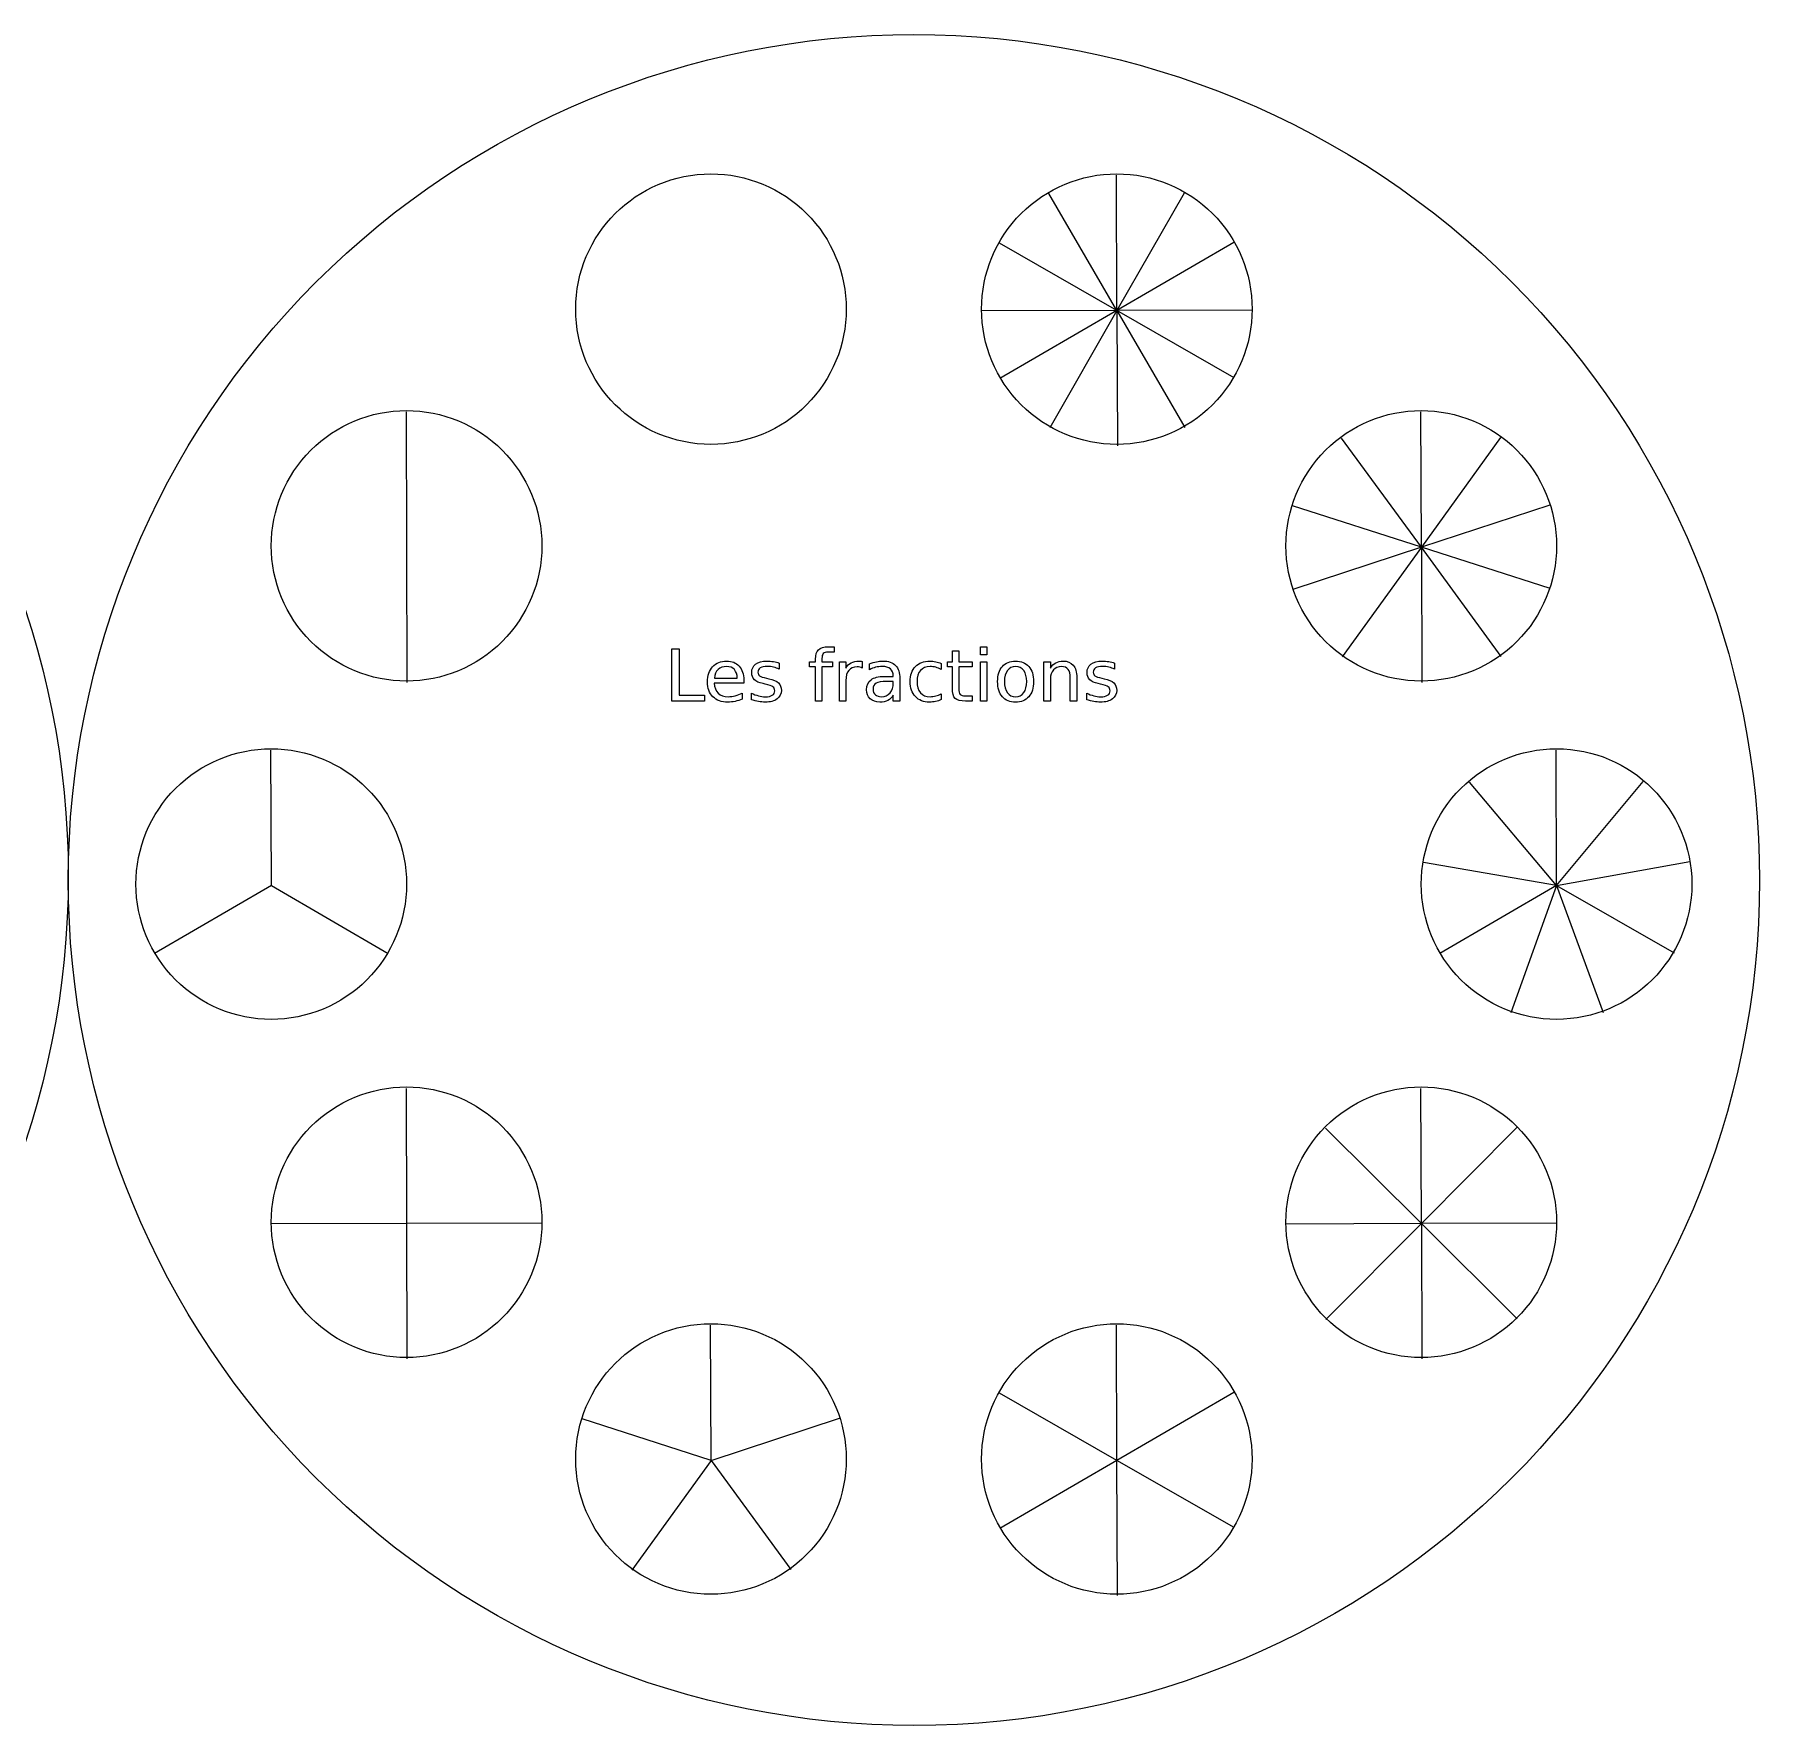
# Model space of a CAD drawing. Extents: x -500 to 0, y 250 to 501.
# Drawn here: x -254.8 to 0.2, y 250.2 to 500.2 of the extents above; entities that cross this region are included whole.
import ezdxf

# ---------------------------------------------------------------- set-up
doc = ezdxf.new("R2010")
doc.units = 0
doc.layers.add('Calque_1', color=7, linetype='CONTINUOUS')

msp = doc.modelspace()

# ---------------------------------------------------------------- linework, layer by layer
at = {"layer": 'Calque_1', "color": 7}
for points in [[(-94.78667, 459.40048), (-94.84947, 479.3995)], [(-94.78667, 459.40048), (-104.84057, 476.68874)], [(-84.84155, 476.75154), (-94.78667, 459.40048)], [(-94.78667, 459.40048), (-112.13773, 469.3456)], [(-77.4984, 469.45438), (-94.78667, 459.40048)], [(-94.78667, 459.40048), (-114.78569, 459.33768)], [(-94.78667, 459.40048), (-112.07493, 449.34658)], [(-94.78667, 459.40048), (-104.73179, 442.04942)], [(-74.78765, 459.46328), (-94.78667, 459.40048)], [(-94.78667, 459.40048), (-94.72387, 439.40146)], [(-94.78667, 459.40048), (-84.73277, 442.11222)], [(-77.43561, 449.45536), (-94.78667, 459.40048)], [(-199.84985, 444.39968), (-199.76215, 404.40034)], [(-49.78667, 424.40048), (-49.84947, 444.3995)], [(-49.78667, 424.40048), (-61.59261, 440.54312)], [(-38.08233, 440.61694), (-49.78667, 424.40048)], [(-49.78667, 424.40048), (-68.82629, 430.5208)], [(-30.78587, 430.64025), (-49.78667, 424.40048)], [(-49.78667, 424.40048), (-68.78747, 418.16072)], [(-49.78667, 424.40048), (-61.49101, 408.18402)], [(-49.78667, 424.40048), (-49.72387, 404.40144)], [(-37.98073, 408.25784), (-49.78667, 424.40048)], [(-30.74705, 418.28016), (-49.78667, 424.40048)], [(-136.574855, 409.684053), (-136.574855, 408.893401), (-137.484361, 408.893401)], [(-137.474042, 409.684053), (-136.574855, 409.684053)], [(-119.118573, 403.550059), (-119.118573, 406.691986), (-119.8162, 406.691986), (-119.8162, 407.430959), (-119.118573, 407.430959), (-119.118573, 409.074271), (-118.162554, 409.074271)], [(-118.162554, 409.074271), (-118.162554, 407.430959), (-116.204003, 407.430959), (-116.204003, 406.691986), (-118.162554, 406.691986), (-118.162554, 403.550059)], [(-144.70357, 407.260427), (-144.70357, 406.361257)], [(-138.393866, 407.942555), (-138.393866, 407.430959), (-136.828062, 407.430959), (-136.828062, 406.691986), (-138.393866, 406.691986), (-138.393866, 401.643199), (-139.349885, 401.643199), (-139.349885, 406.691986), (-140.25939, 406.691986), (-140.25939, 407.430959), (-139.349885, 407.430959), (-139.349885, 407.834036)], [(-134.864377, 404.692109), (-134.864377, 401.643199), (-135.820396, 401.643199), (-135.820396, 407.430959), (-134.864377, 407.430959), (-134.864377, 406.531789)], [(-132.435581, 407.518806), (-132.430422, 406.542126)], [(-131.360712, 406.288909), (-131.360712, 407.167411)], [(-120.767033, 407.208752), (-120.767033, 406.319916)], [(-104.623323, 404.914317), (-104.623323, 401.643199), (-105.579342, 401.643199), (-105.579342, 407.430959), (-104.623323, 407.430959), (-104.623323, 406.531789)], [(-95.135523, 407.260427), (-95.135523, 406.361257)], [(-149.953882, 404.774791), (-149.953882, 404.309704), (-154.325724, 404.309704)], [(-154.294715, 405.048675), (-150.904741, 405.053845)], [(-146.775786, 404.159842), (-147.106515, 404.237357)], [(-146.584572, 405.028006), (-146.259029, 404.955658)], [(-129.179963, 405.296722), (-127.846701, 405.296722), (-127.846701, 405.389741)], [(-127.846701, 404.340708), (-127.846701, 404.552581), (-128.792401, 404.552581)], [(-126.895868, 404.945323), (-126.895868, 401.643199), (-127.846701, 401.643199), (-127.846701, 402.521698)], [(-100.732096, 405.136527), (-100.732096, 401.643199), (-101.682929, 401.643199), (-101.682929, 405.105521)], [(-97.207766, 404.159842), (-97.538495, 404.237357)], [(-97.016552, 405.028006), (-96.690982, 404.955658)], [(-150.176105, 402.836925), (-150.176105, 401.937754)], [(-148.816994, 401.855072), (-148.816994, 402.836925)], [(-120.767033, 402.743908), (-120.767033, 401.865407)], [(-117.180686, 402.439015), (-116.204003, 402.439015), (-116.204003, 401.643199), (-117.180686, 401.643199)], [(-99.248974, 401.855072), (-99.248974, 402.836925)], [(-219.78665, 374.400505), (-219.84945, 394.399519)], [(-29.78667, 374.400485), (-29.84947, 394.399501)], [(-29.78667, 374.400485), (-42.68989, 389.680254)], [(-29.78667, 374.400485), (-16.97965, 389.760987)], [(-29.78667, 374.400485), (-49.49275, 377.811438)], [(-29.78667, 374.400485), (-10.10239, 377.935125)], [(-219.78665, 374.400505), (-237.07491, 364.346612)], [(-219.78665, 374.400505), (-202.49839, 364.346612)], [(-29.78667, 374.400485), (-47.07493, 364.346601)], [(-29.78667, 374.400485), (-36.56773, 355.586083)], [(-29.78667, 374.400485), (-22.8876, 355.629029)], [(-29.78667, 374.400485), (-12.43561, 364.455363)], [(-199.84985, 344.399681), (-199.76215, 304.400341)], [(-49.78667, 324.400485), (-49.84947, 344.3995)], [(-49.78667, 324.400485), (-63.97251, 338.497518)], [(-35.68963, 338.586333), (-49.78667, 324.400485)], [(-179.80633, 324.443861), (-219.80567, 324.356161)], [(-49.78667, 324.400485), (-69.78569, 324.337685)], [(-49.78667, 324.400485), (-63.88371, 310.214637)], [(-29.78765, 324.463285), (-49.78667, 324.400485)], [(-49.78667, 324.400485), (-49.72387, 304.401463)], [(-35.60083, 310.303451), (-49.78667, 324.400485)], [(-154.78667, 289.400485), (-154.84947, 309.3995)], [(-94.78667, 289.400485), (-94.84947, 309.3995)], [(-94.78667, 289.400485), (-112.13773, 299.345606)], [(-77.49841, 299.454383), (-94.78667, 289.400485)], [(-154.78667, 289.400485), (-173.82627, 295.520794)], [(-154.78667, 289.400485), (-135.78589, 295.640255)], [(-154.78667, 289.400485), (-166.49099, 273.184029)], [(-154.78667, 289.400485), (-142.98073, 273.257854)], [(-94.78667, 289.400485), (-112.07493, 279.346586)], [(-94.72387, 269.40147), (-94.78667, 289.400485)], [(-77.43561, 279.455363), (-94.78667, 289.400485)]]:
    msp.add_lwpolyline(points, dxfattribs=at)
at = {"layer": 'Calque_1', "color": 5}
for points in [[(-134.8, 459.60001)], [(-74.799995, 459.60001)], [(-179.8, 424.60001)], [(-29.799999, 424.60001)], [(-249.79999, 375.79999)], [(0.199997, 375.199997)], [(-199.8, 374.600006)], [(-9.799997, 374.600006)], [(-179.8, 324.600014)], [(-29.799999, 324.600014)], [(-134.8, 289.600012)], [(-74.799995, 289.600012)]]:
    msp.add_lwpolyline(points, close=True, dxfattribs=at)
at = {"layer": 'Calque_1', "color": 7}
for points in [[(-160.568224, 409.358491), (-159.524364, 409.358491), (-159.524364, 402.521698), (-155.767492, 402.521698), (-155.767492, 401.643199), (-160.568224, 401.643199)], [(-114.948264, 409.684053), (-113.997431, 409.684053), (-113.997431, 408.47999), (-114.948264, 408.47999)], [(-144.70357, 407.260427)], [(-120.767033, 407.208752)], [(-114.948264, 407.430959), (-113.997431, 407.430959), (-113.997431, 401.643199), (-114.948264, 401.643199)], [(-109.770289, 407.570485)], [(-109.770289, 406.764334)], [(-95.135523, 407.260427)], [(-149.953882, 404.774791)], [(-126.895868, 404.945323)], [(-100.732096, 405.136527)]]:
    msp.add_lwpolyline(points, close=True, dxfattribs=at)
at = {"layer": 'Calque_1', "color": 5}
for points in [[(-213.188349, 463.588347), (-189.746301, 487.030395), (-157.952062, 500.2), (-124.8, 500.2)], [(-124.8, 500.2), (-91.647939, 500.199999), (-59.8537, 487.030393), (-36.411653, 463.588345)], [(-174.8, 459.60001), (-174.8, 470.645705), (-165.845695, 479.60001), (-154.8, 479.60001)], [(-154.8, 479.60001), (-149.49567, 479.60001), (-144.408592, 477.492873), (-140.657864, 473.742146)], [(-108.942134, 473.742147), (-105.191405, 477.492875), (-100.104326, 479.600011), (-94.799995, 479.60001)], [(-94.799995, 479.60001), (-89.495665, 479.60001), (-84.408587, 477.492873), (-80.657859, 473.742146)], [(-140.657864, 473.742146), (-136.907137, 469.991418), (-134.8, 464.90434), (-134.8, 459.60001)], [(-114.8, 459.60001), (-114.8, 464.904341), (-112.692863, 469.99142), (-108.942134, 473.742147)], [(-80.657859, 473.742146), (-76.907132, 469.991418), (-74.799995, 464.90434), (-74.799995, 459.60001)], [(-286.411642, 464.188338), (-262.969595, 440.74629), (-249.79999, 408.952051), (-249.79999, 375.79999)], [(-249.8, 375.199997), (-249.800001, 408.352059), (-236.630396, 440.146299), (-213.188349, 463.588347)], [(-36.411653, 463.588345), (-12.969606, 440.146298), (0.199998, 408.352058), (0.199997, 375.199997)], [(-154.8, 439.60001), (-165.845695, 439.60001), (-174.8, 448.554315), (-174.8, 459.60001)], [(-134.8, 459.60001), (-134.8, 454.29568), (-136.907137, 449.208602), (-140.657864, 445.457874)], [(-108.942134, 445.457873), (-112.692863, 449.2086), (-114.8, 454.295679), (-114.8, 459.60001)], [(-74.799995, 459.60001), (-74.799995, 454.29568), (-76.907132, 449.208602), (-80.657859, 445.457874)], [(-213.942136, 438.742146), (-210.191408, 442.492873), (-205.10433, 444.60001), (-199.8, 444.60001)], [(-199.8, 444.60001), (-194.49567, 444.60001), (-189.408592, 442.492873), (-185.657864, 438.742146)], [(-140.657864, 445.457874), (-144.408592, 441.707147), (-149.49567, 439.60001), (-154.8, 439.60001)], [(-94.799995, 439.60001), (-100.104326, 439.600009), (-105.191405, 441.707145), (-108.942134, 445.457873)], [(-80.657859, 445.457874), (-84.408587, 441.707147), (-89.495665, 439.60001), (-94.799995, 439.60001)], [(-63.942135, 438.742146), (-60.191407, 442.492873), (-55.104329, 444.60001), (-49.799999, 444.60001)], [(-49.799999, 444.60001), (-44.495669, 444.60001), (-39.408591, 442.492873), (-35.657863, 438.742146)], [(-219.8, 424.60001), (-219.8, 429.90434), (-217.692863, 434.991418), (-213.942136, 438.742146)], [(-185.657864, 438.742146), (-181.907137, 434.991418), (-179.8, 429.90434), (-179.8, 424.60001)], [(-69.799999, 424.60001), (-69.799999, 429.90434), (-67.692862, 434.991418), (-63.942135, 438.742146)], [(-35.657863, 438.742146), (-31.907136, 434.991418), (-29.799999, 429.90434), (-29.799999, 424.60001)], [(-213.942136, 410.457874), (-217.692863, 414.208602), (-219.8, 419.29568), (-219.8, 424.60001)], [(-179.8, 424.60001), (-179.8, 419.29568), (-181.907137, 414.208602), (-185.657864, 410.457874)], [(-63.942135, 410.457874), (-67.692862, 414.208602), (-69.799999, 419.29568), (-69.799999, 424.60001)], [(-29.799999, 424.60001), (-29.799999, 419.29568), (-31.907136, 414.208602), (-35.657863, 410.457874)], [(-199.8, 404.60001), (-205.10433, 404.60001), (-210.191408, 406.707147), (-213.942136, 410.457874)], [(-185.657864, 410.457874), (-189.408592, 406.707147), (-194.49567, 404.60001), (-199.8, 404.60001)], [(-49.799999, 404.60001), (-55.104329, 404.60001), (-60.191407, 406.707147), (-63.942135, 410.457874)], [(-35.657863, 410.457874), (-39.408591, 406.707147), (-44.495669, 404.60001), (-49.799999, 404.60001)], [(-233.942136, 388.742142), (-230.191408, 392.492869), (-225.10433, 394.600006), (-219.8, 394.600006)], [(-219.8, 394.600006), (-214.49567, 394.600006), (-209.408592, 392.492869), (-205.657864, 388.742142)], [(-43.942133, 388.742142), (-40.191405, 392.492869), (-35.104327, 394.600006), (-29.799997, 394.600006)], [(-29.799997, 394.600006), (-18.754302, 394.600006), (-9.799997, 385.645701), (-9.799997, 374.600006)], [(-239.8, 374.600006), (-239.8, 379.904336), (-237.692863, 384.991414), (-233.942136, 388.742142)], [(-205.657864, 388.742142), (-201.907137, 384.991414), (-199.8, 379.904336), (-199.8, 374.600006)], [(-49.799997, 374.600006), (-49.799997, 379.904336), (-47.69286, 384.991414), (-43.942133, 388.742142)], [(-249.79999, 375.799988), (-249.79999, 342.647927), (-262.969595, 310.853688), (-286.411642, 287.41164)], [(-213.188348, 286.811649), (-236.630395, 310.253697), (-249.8, 342.047936), (-249.8, 375.199997)], [(0.199997, 375.199997), (0.199997, 306.164404), (-55.764407, 250.199999), (-124.8, 250.199997)], [(-233.942136, 360.45787), (-237.692863, 364.208598), (-239.8, 369.295676), (-239.8, 374.600006)], [(-199.8, 374.600006), (-199.8, 369.295676), (-201.907137, 364.208598), (-205.657864, 360.45787)], [(-43.942133, 360.45787), (-47.69286, 364.208598), (-49.799997, 369.295676), (-49.799997, 374.600006)], [(-9.799997, 374.600006), (-9.799997, 363.554311), (-18.754302, 354.600006), (-29.799997, 354.600006)], [(-219.8, 354.600006), (-225.10433, 354.600006), (-230.191408, 356.707143), (-233.942136, 360.45787)], [(-205.657864, 360.45787), (-209.408592, 356.707143), (-214.49567, 354.600006), (-219.8, 354.600006)], [(-29.799997, 354.600006), (-35.104327, 354.600006), (-40.191405, 356.707143), (-43.942133, 360.45787)], [(-213.942136, 338.74215), (-210.191408, 342.492877), (-205.10433, 344.600014), (-199.8, 344.600014)], [(-199.8, 344.600014), (-194.49567, 344.600014), (-189.408592, 342.492877), (-185.657864, 338.74215)], [(-63.942135, 338.74215), (-60.191407, 342.492877), (-55.104329, 344.600014), (-49.799999, 344.600014)], [(-49.799999, 344.600014), (-44.495669, 344.600014), (-39.408591, 342.492877), (-35.657863, 338.74215)], [(-219.8, 324.600014), (-219.8, 329.904344), (-217.692863, 334.991422), (-213.942136, 338.74215)], [(-185.657864, 338.74215), (-181.907137, 334.991422), (-179.8, 329.904344), (-179.8, 324.600014)], [(-69.799999, 324.600014), (-69.799999, 329.904344), (-67.692862, 334.991422), (-63.942135, 338.74215)], [(-35.657863, 338.74215), (-31.907136, 334.991422), (-29.799999, 329.904344), (-29.799999, 324.600014)], [(-213.942136, 310.457878), (-217.692863, 314.208606), (-219.8, 319.295684), (-219.8, 324.600014)], [(-179.8, 324.600014), (-179.8, 319.295684), (-181.907137, 314.208606), (-185.657864, 310.457878)], [(-63.942135, 310.457878), (-67.692862, 314.208606), (-69.799999, 319.295684), (-69.799999, 324.600014)], [(-29.799999, 324.600014), (-29.799999, 319.295684), (-31.907136, 314.208606), (-35.657863, 310.457878)], [(-199.8, 304.600014), (-205.10433, 304.600014), (-210.191408, 306.707151), (-213.942136, 310.457878)], [(-185.657864, 310.457878), (-189.408592, 306.707151), (-194.49567, 304.600014), (-199.8, 304.600014)], [(-174.8, 289.600012), (-174.8, 300.645707), (-165.845695, 309.600012), (-154.8, 309.600012)], [(-154.8, 309.600012), (-149.49567, 309.600012), (-144.408592, 307.492875), (-140.657864, 303.742148)], [(-108.942134, 303.742149), (-105.191405, 307.492877), (-100.104326, 309.600013), (-94.799995, 309.600012)], [(-94.799995, 309.600012), (-89.495665, 309.600012), (-84.408587, 307.492875), (-80.657859, 303.742148)], [(-49.799999, 304.600014), (-55.104329, 304.600014), (-60.191407, 306.707151), (-63.942135, 310.457878)], [(-35.657863, 310.457878), (-39.408591, 306.707151), (-44.495669, 304.600014), (-49.799999, 304.600014)], [(-140.657864, 303.742148), (-136.907137, 299.99142), (-134.8, 294.904342), (-134.8, 289.600012)], [(-114.8, 289.600012), (-114.8, 294.904343), (-112.692863, 299.991422), (-108.942134, 303.742149)], [(-80.657859, 303.742148), (-76.907132, 299.99142), (-74.799995, 294.904342), (-74.799995, 289.600012)], [(-154.8, 269.600012), (-165.845695, 269.600012), (-174.8, 278.554317), (-174.8, 289.600012)], [(-134.8, 289.600012), (-134.8, 284.295682), (-136.907137, 279.208604), (-140.657864, 275.457876)], [(-108.942134, 275.457875), (-112.692863, 279.208602), (-114.8, 284.295681), (-114.8, 289.600012)], [(-74.799995, 289.600012), (-74.799995, 284.295682), (-76.907132, 279.208604), (-80.657859, 275.457876)], [(-124.8, 250.199997), (-157.952061, 250.199997), (-189.7463, 263.369602), (-213.188348, 286.811649)], [(-140.657864, 275.457876), (-144.408592, 271.707149), (-149.49567, 269.600012), (-154.8, 269.600012)], [(-94.799995, 269.600012), (-100.104326, 269.600011), (-105.191405, 271.707147), (-108.942134, 275.457875)], [(-80.657859, 275.457876), (-84.408587, 271.707149), (-89.495665, 269.600012), (-94.799995, 269.600012)]]:
    msp.add_open_spline(points, degree=3, dxfattribs=at)
at = {"layer": 'Calque_1', "color": 7}
for points in [[(-139.349885, 407.834036), (-139.349885, 408.478268), (-139.200025, 408.946801), (-138.900305, 409.239635)], [(-138.900305, 409.239635), (-138.600585, 409.535914), (-138.125164, 409.684053), (-137.474042, 409.684053)], [(-138.197492, 408.686696), (-138.328408, 408.548892), (-138.393866, 408.300845), (-138.393866, 407.942555)], [(-137.484361, 408.893401), (-137.825426, 408.893401), (-138.063137, 408.824499), (-138.197492, 408.686696)], [(-155.317912, 404.480236), (-155.317912, 405.427637), (-155.062968, 406.178667), (-154.553081, 406.733327)], [(-154.553081, 406.733327), (-154.039772, 407.291432), (-153.349033, 407.570485), (-152.480864, 407.570485)], [(-153.746948, 406.314748), (-154.063884, 406.015025), (-154.246473, 405.593), (-154.294715, 405.048675)], [(-152.470519, 406.764334), (-153.001079, 406.764334), (-153.426556, 406.614472), (-153.746948, 406.314748)], [(-152.480864, 407.570485), (-151.702266, 407.570485), (-151.087313, 407.318993), (-150.636004, 406.81601)], [(-151.343976, 406.299247), (-151.626481, 406.609305), (-152.001995, 406.764334), (-152.470519, 406.764334)], [(-150.904741, 405.053845), (-150.911621, 405.574053), (-151.058032, 405.989187), (-151.343976, 406.299247)], [(-150.636004, 406.81601), (-150.181256, 406.316471), (-149.953882, 405.636065), (-149.953882, 404.774791)], [(-148.775666, 405.865163), (-148.775666, 406.409489), (-148.58274, 406.829791), (-148.19689, 407.126069)], [(-148.382918, 404.805798), (-148.64475, 405.064179), (-148.775666, 405.417301), (-148.775666, 405.865163)], [(-148.19689, 407.126069), (-147.811039, 407.422346), (-147.263272, 407.570485), (-146.553589, 407.570485)], [(-147.504422, 406.557628), (-147.738684, 406.412934), (-147.855815, 406.195893), (-147.855815, 405.906504)], [(-147.855815, 405.906504), (-147.855815, 405.686018), (-147.771413, 405.512041), (-147.602609, 405.384574)], [(-146.439898, 406.774668), (-146.911879, 406.774668), (-147.266721, 406.702322), (-147.504422, 406.557628)], [(-146.553589, 407.570485), (-146.202187, 407.570485), (-145.871458, 407.544647), (-145.561402, 407.492972)], [(-145.540711, 406.671317), (-145.830113, 406.740218), (-146.129841, 406.774668), (-146.439898, 406.774668)], [(-145.561402, 407.492972), (-145.251328, 407.441296), (-144.965384, 407.363781), (-144.70357, 407.260427)], [(-144.70357, 406.361257), (-144.97228, 406.499061), (-145.251328, 406.602414), (-145.540711, 406.671317)], [(-134.864377, 406.531789), (-134.664564, 406.883189), (-134.404461, 407.143294), (-134.084068, 407.312103)], [(-134.435461, 406.195892), (-134.721405, 405.847939), (-134.864377, 405.346678), (-134.864377, 404.692109)], [(-133.195227, 406.722993), (-133.732666, 406.722993), (-134.146077, 406.547293), (-134.435461, 406.195892)], [(-134.084068, 407.312103), (-133.763657, 407.484358), (-133.374358, 407.570485), (-132.916171, 407.570485)], [(-132.781815, 406.676484), (-132.905834, 406.70749), (-133.043638, 406.722993), (-133.195227, 406.722993)], [(-132.916171, 407.570485), (-132.850713, 407.570485), (-132.778367, 407.565317), (-132.699133, 407.55498)], [(-132.430422, 406.542126), (-132.537208, 406.604137), (-132.654339, 406.648923), (-132.781815, 406.676484)], [(-132.699133, 407.55498), (-132.619899, 407.548083), (-132.532049, 407.536025), (-132.435581, 407.518806)], [(-131.360712, 407.167411), (-131.012749, 407.30177), (-130.675132, 407.401677), (-130.34786, 407.467133)], [(-130.456366, 406.645478), (-130.769879, 406.56624), (-131.071328, 406.447384), (-131.360712, 406.288909)], [(-129.490028, 406.764334), (-129.820757, 406.764334), (-130.14287, 406.724715), (-130.456366, 406.645478)], [(-130.34786, 407.467133), (-130.020571, 407.536034), (-129.701898, 407.570485), (-129.391841, 407.570485)], [(-128.280803, 406.402598), (-128.566747, 406.643755), (-128.969822, 406.764334), (-129.490028, 406.764334)], [(-129.391841, 407.570485), (-128.554682, 407.570485), (-127.929392, 407.353444), (-127.515972, 406.919364)], [(-127.846701, 405.389741), (-127.846701, 405.827269), (-127.991402, 406.164888), (-128.280803, 406.402598)], [(-127.515972, 406.919364), (-127.102569, 406.485281), (-126.895868, 405.827268), (-126.895868, 404.945323)], [(-125.345568, 404.531912), (-125.345568, 405.475868), (-125.087185, 406.218286), (-124.570419, 406.759166)], [(-124.570419, 406.759166), (-124.050213, 407.300045), (-123.338801, 407.570485), (-122.436184, 407.570485)], [(-123.831464, 406.175223), (-124.172512, 405.785928), (-124.343036, 405.238157), (-124.343036, 404.531912)], [(-122.394856, 406.764334), (-123.011529, 406.764334), (-123.490398, 406.567964), (-123.831464, 406.175223)], [(-122.436184, 407.570485), (-122.14336, 407.570485), (-121.857416, 407.539479), (-121.578352, 407.477468)], [(-121.578352, 406.650645), (-121.84708, 406.726437), (-122.119248, 406.764334), (-122.394856, 406.764334)], [(-121.578352, 407.477468), (-121.299304, 407.418901), (-121.028865, 407.329329), (-120.767033, 407.208752)], [(-120.767033, 406.319916), (-121.035762, 406.468056), (-121.306201, 406.578299), (-121.578352, 406.650645)], [(-112.426467, 404.531912), (-112.426467, 405.482757), (-112.192196, 406.226898), (-111.723654, 406.764334)], [(-111.723654, 406.764334), (-111.251691, 407.301768), (-110.600569, 407.570485), (-109.770289, 407.570485)], [(-110.979514, 406.164886), (-111.275794, 405.7687), (-111.423934, 405.224376), (-111.423934, 404.531912)], [(-109.770289, 406.764334), (-110.280158, 406.764334), (-110.683233, 406.564518), (-110.979514, 406.164886)], [(-109.770289, 407.570485), (-108.943466, 407.570485), (-108.294064, 407.301768), (-107.822082, 406.764334)], [(-108.566223, 406.159719), (-108.862503, 406.562795), (-109.263858, 406.764334), (-109.770289, 406.764334)], [(-108.121829, 404.531912), (-108.121829, 405.217486), (-108.26996, 405.760088), (-108.566223, 406.159719)], [(-107.822082, 406.764334), (-107.350118, 406.226898), (-107.114137, 405.482757), (-107.114137, 404.531912)], [(-104.623323, 406.531789), (-104.39594, 406.879744), (-104.128949, 407.139849), (-103.82235, 407.312103)], [(-104.178902, 406.252738), (-104.475182, 405.925454), (-104.623323, 405.479313), (-104.623323, 404.914317)], [(-102.964517, 406.743662), (-103.477827, 406.743662), (-103.882622, 406.580021), (-104.178902, 406.252738)], [(-103.82235, 407.312103), (-103.512275, 407.484358), (-103.155705, 407.570485), (-102.752639, 407.570485)], [(-102.003339, 406.33542), (-102.216928, 406.607581), (-102.537321, 406.743662), (-102.964517, 406.743662)], [(-102.752639, 407.570485), (-102.087741, 407.570485), (-101.584759, 407.363779), (-101.243694, 406.950368)], [(-101.682929, 405.105521), (-101.682929, 405.653291), (-101.789732, 406.063258), (-102.003339, 406.33542)], [(-101.243694, 406.950368), (-100.902628, 406.540403), (-100.732096, 405.935789), (-100.732096, 405.136527)], [(-99.207619, 405.865163), (-99.207619, 406.409489), (-99.014694, 406.829791), (-98.628843, 407.126069)], [(-98.814898, 404.805798), (-99.076712, 405.064179), (-99.207619, 405.417301), (-99.207619, 405.865163)], [(-98.628843, 407.126069), (-98.242993, 407.422346), (-97.695226, 407.570485), (-96.985543, 407.570485)], [(-97.936402, 406.557628), (-98.170664, 406.412934), (-98.287795, 406.195893), (-98.287795, 405.906504)], [(-98.287795, 405.906504), (-98.287795, 405.686018), (-98.203393, 405.512041), (-98.034589, 405.384574)], [(-96.871851, 406.774668), (-97.343833, 406.774668), (-97.698683, 406.702322), (-97.936402, 406.557628)], [(-96.985543, 407.570485), (-96.634141, 407.570485), (-96.303412, 407.544647), (-95.993355, 407.492972)], [(-95.972691, 406.671317), (-96.262075, 406.740218), (-96.561795, 406.774668), (-96.871851, 406.774668)], [(-95.993355, 407.492972), (-95.683299, 407.441296), (-95.397355, 407.363781), (-95.135523, 407.260427)], [(-95.135523, 406.361257), (-95.404252, 406.499061), (-95.683308, 406.602414), (-95.972691, 406.671317)], [(-154.511753, 402.29949), (-155.049192, 402.836924), (-155.317912, 403.563839), (-155.317912, 404.480236)], [(-154.325724, 404.309704), (-154.284379, 403.655136), (-154.088005, 403.155596), (-153.736603, 402.811086)], [(-147.106515, 404.237357), (-147.695619, 404.361379), (-148.121087, 404.55086), (-148.382918, 404.805798)], [(-147.602609, 405.384574), (-147.433805, 405.26055), (-147.094459, 405.141694), (-146.584572, 405.028006)], [(-145.633739, 403.761932), (-145.806, 403.899736), (-146.186683, 404.032372), (-146.775786, 404.159842)], [(-146.259029, 404.955658), (-145.583794, 404.810964), (-145.104925, 404.605981), (-144.82242, 404.340708)], [(-145.731926, 402.51653), (-145.490767, 402.67156), (-145.370187, 402.888602), (-145.370187, 403.167654)], [(-145.370187, 403.167654), (-145.370187, 403.426036), (-145.458038, 403.624128), (-145.633739, 403.761932)], [(-144.393504, 403.240002), (-144.393504, 402.702566), (-144.607103, 402.277097), (-145.034299, 401.963594)], [(-144.82242, 404.340708), (-144.536476, 404.078882), (-144.393504, 403.71198), (-144.393504, 403.240002)], [(-131.784442, 403.327851), (-131.784442, 403.978973), (-131.567404, 404.469899), (-131.133329, 404.800628)], [(-131.262525, 401.98943), (-131.61047, 402.323606), (-131.784442, 402.769746), (-131.784442, 403.327851)], [(-131.133329, 404.800628), (-130.695796, 405.131357), (-130.044674, 405.296722), (-129.179963, 405.296722)], [(-130.389188, 404.289032), (-130.685469, 404.113333), (-130.833609, 403.81361), (-130.833609, 403.389862)], [(-130.833609, 403.389862), (-130.833609, 403.052243), (-130.723366, 402.783526), (-130.50288, 402.583711)], [(-128.792401, 404.552581), (-129.560645, 404.552581), (-130.092908, 404.464732), (-130.389188, 404.289032)], [(-128.32729, 402.84726), (-128.006897, 403.222776), (-127.846701, 403.720592), (-127.846701, 404.340708)], [(-124.575604, 402.314992), (-125.088914, 402.862762), (-125.345568, 403.601736), (-125.345568, 404.531912)], [(-124.343036, 404.531912), (-124.343036, 403.825667), (-124.172512, 403.276174), (-123.831464, 402.883433)], [(-118.699976, 402.051443), (-118.979041, 402.327051), (-119.118573, 402.826589), (-119.118573, 403.550059)], [(-118.162554, 403.550059), (-118.162554, 403.078081), (-118.098816, 402.774913), (-117.97134, 402.640554)], [(-111.723654, 402.29949), (-112.192196, 402.840371), (-112.426467, 403.584511), (-112.426467, 404.531912)], [(-111.423934, 404.531912), (-111.423934, 403.839448), (-111.277523, 403.2934), (-110.9847, 402.893768)], [(-108.566223, 402.898935), (-108.26996, 403.298567), (-108.121829, 403.842893), (-108.121829, 404.531912)], [(-107.114137, 404.531912), (-107.114137, 403.584511), (-107.350118, 402.840371), (-107.822082, 402.29949)], [(-97.538495, 404.237357), (-98.127599, 404.361379), (-98.553067, 404.55086), (-98.814898, 404.805798)], [(-98.034589, 405.384574), (-97.865767, 405.26055), (-97.526422, 405.141694), (-97.016552, 405.028006)], [(-96.065692, 403.761932), (-96.237954, 403.899736), (-96.618645, 404.032372), (-97.207766, 404.159842)], [(-96.690982, 404.955658), (-96.015748, 404.810964), (-95.536878, 404.605981), (-95.254374, 404.340708)], [(-96.163879, 402.51653), (-95.922738, 402.67156), (-95.802167, 402.888602), (-95.802167, 403.167654)], [(-95.802167, 403.167654), (-95.802167, 403.426036), (-95.890009, 403.624128), (-96.065692, 403.761932)], [(-94.825458, 403.240002), (-94.825458, 402.702566), (-95.039056, 402.277097), (-95.466252, 401.963594)], [(-95.254374, 404.340708), (-94.96843, 404.078882), (-94.825458, 403.71198), (-94.825458, 403.240002)], [(-152.3155, 401.493336), (-153.23879, 401.493336), (-153.970874, 401.762054), (-154.511753, 402.29949)], [(-153.736603, 402.811086), (-153.381762, 402.470022), (-152.889116, 402.29949), (-152.258667, 402.29949)], [(-151.225125, 401.607025), (-151.583424, 401.531233), (-151.946882, 401.493336), (-152.3155, 401.493336)], [(-152.258667, 402.29949), (-151.893472, 402.29949), (-151.54035, 402.344276), (-151.199302, 402.433848)], [(-150.176105, 401.937754), (-150.517171, 401.793061), (-150.866844, 401.682818), (-151.225125, 401.607025)], [(-151.199302, 402.433848), (-150.854779, 402.52342), (-150.513714, 402.657779), (-150.176105, 402.836925)], [(-148.816994, 402.836925), (-148.465609, 402.654334), (-148.119385, 402.51653), (-147.778319, 402.423513)], [(-147.757629, 401.586356), (-148.091815, 401.644922), (-148.444937, 401.734494), (-148.816994, 401.855072)], [(-147.778319, 402.423513), (-147.437253, 402.333941), (-147.099627, 402.289155), (-146.765441, 402.289155)], [(-146.786131, 401.493336), (-147.096188, 401.493336), (-147.42002, 401.524343), (-147.757629, 401.586356)], [(-145.034299, 401.963594), (-145.458038, 401.650089), (-146.041982, 401.493336), (-146.786131, 401.493336)], [(-146.765441, 402.289155), (-146.31759, 402.289155), (-145.973085, 402.364947), (-145.731926, 402.51653)], [(-129.846581, 401.493336), (-130.439141, 401.493336), (-130.911123, 401.658701), (-131.262525, 401.98943)], [(-130.50288, 402.583711), (-130.278954, 402.387341), (-129.975785, 402.289155), (-129.593374, 402.289155)], [(-128.658019, 401.741383), (-128.981869, 401.576019), (-129.378056, 401.493336), (-129.846581, 401.493336)], [(-129.593374, 402.289155), (-129.066271, 402.289155), (-128.644243, 402.47519), (-128.32729, 402.84726)], [(-127.846701, 402.521698), (-128.063748, 402.170299), (-128.334187, 401.910194), (-128.658019, 401.741383)], [(-122.498202, 401.493336), (-123.36981, 401.493336), (-124.062278, 401.767222), (-124.575604, 402.314992)], [(-123.831464, 402.883433), (-123.490398, 402.494138), (-123.011529, 402.29949), (-122.394856, 402.29949)], [(-121.593856, 401.586356), (-121.876361, 401.524343), (-122.177809, 401.493336), (-122.498202, 401.493336)], [(-122.394856, 402.29949), (-122.119248, 402.29949), (-121.84708, 402.335664), (-121.578352, 402.408012)], [(-120.767033, 401.865407), (-121.032304, 401.741384), (-121.307912, 401.648367), (-121.593856, 401.586356)], [(-121.578352, 402.408012), (-121.306201, 402.483802), (-121.035762, 402.595768), (-120.767033, 402.743908)], [(-117.180686, 401.643199), (-117.914499, 401.643199), (-118.420929, 401.77928), (-118.699976, 402.051443)], [(-117.97134, 402.640554), (-117.840424, 402.506195), (-117.576873, 402.439015), (-117.180686, 402.439015)], [(-109.770289, 401.493336), (-110.600569, 401.493336), (-111.251691, 401.762054), (-111.723654, 402.29949)], [(-110.9847, 402.893768), (-110.688419, 402.497583), (-110.283616, 402.29949), (-109.770289, 402.29949)], [(-109.770289, 402.29949), (-109.263858, 402.29949), (-108.862503, 402.499305), (-108.566223, 402.898935)], [(-107.822082, 402.29949), (-108.294064, 401.762054), (-108.943466, 401.493336), (-109.770289, 401.493336)], [(-99.248974, 402.836925), (-98.897572, 402.654334), (-98.551338, 402.51653), (-98.210272, 402.423513)], [(-98.189609, 401.586356), (-98.523777, 401.644922), (-98.876899, 401.734494), (-99.248974, 401.855072)], [(-98.210272, 402.423513), (-97.869207, 402.333941), (-97.53159, 402.289155), (-97.197421, 402.289155)], [(-97.218085, 401.493336), (-97.528141, 401.493336), (-97.851983, 401.524343), (-98.189609, 401.586356)], [(-95.466252, 401.963594), (-95.890009, 401.650089), (-96.473953, 401.493336), (-97.218085, 401.493336)], [(-97.197421, 402.289155), (-96.749552, 402.289155), (-96.405038, 402.364947), (-96.163879, 402.51653)]]:
    msp.add_open_spline(points, degree=3, dxfattribs=at)

doc.saveas('drawing.dxf')
